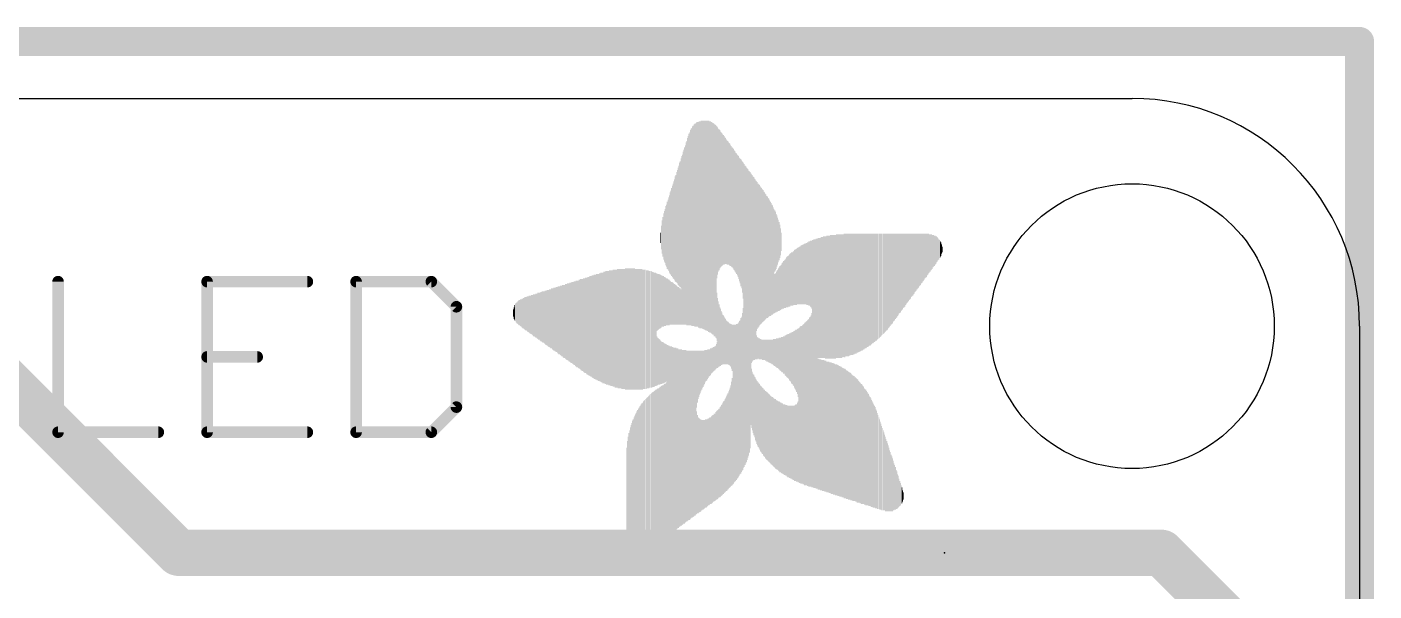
# Model space of a CAD drawing. Extents: x -0.1 to 34.1, y -0.1 to 21.1.
# Drawn here: x 22.29 to 34.13, y 16.17 to 21.13 of the extents above; entities that cross this region are included whole.
import ezdxf

# ---------------------------------------------------------------- set-up
doc = ezdxf.new("R2010")
doc.units = 0
for name, color, linetype in [('1', 12, 'CONTINUOUS'), ('16', 132, 'CONTINUOUS'), ('20', 53, 'CONTINUOUS'), ('21', 40, 'CONTINUOUS'), ('23', 53, 'CONTINUOUS')]:
    doc.layers.add(name, color=color, linetype=linetype)

# ---------------------------------------------------------------- blocks, each defined once
blk = doc.blocks.new('RECT')
blk.add_solid([(-0.5, -0.5), (0.5, -0.5), (-0.5, 0.5), (0.5, 0.5)])

msp = doc.modelspace()

# ---------------------------------------------------------------- linework, layer by layer
at = {"layer": '1', "const_width": 0.254}
for points in [[(0, 21), (34, 21)], [(34, 21), (34, 0)]]:
    msp.add_lwpolyline(points, dxfattribs=at)
at = {"layer": '1', "const_width": 0.127}
for points in [[(34.0635, 21, 1), (33.9365, 21)], [(34, 20.9365, 1), (34, 21.0635)]]:
    msp.add_lwpolyline(points, format="xyb", dxfattribs=at)
at = {"layer": '16', "const_width": 0.4064}
for points in [[(23.622, 16.51), (21.783, 18.349)], [(32.258, 16.51), (23.622, 16.51)], [(33.02, 15.748), (32.258, 16.51)]]:
    msp.add_lwpolyline(points, dxfattribs=at)
at = {"layer": '16', "const_width": 0.2032}
for points in [[(23.622, 16.6116, 1), (23.622, 16.4084)], [(32.3298, 16.5818, 1), (32.1862, 16.4382)], [(32.258, 16.4084, 1), (32.258, 16.6116)], [(23.5502, 16.4382, 1), (23.6938, 16.5818)]]:
    msp.add_lwpolyline(points, format="xyb", dxfattribs=at)
at = {"layer": '20'}
for p, q in [((2, 20.5), (32, 20.5)), ((34, 18.5), (34, 2))]:
    msp.add_line(p, q, dxfattribs=at)
msp.add_circle((32, 18.5), 1.25, dxfattribs=at)
msp.add_arc((32, 18.5), 2, 0, 90, dxfattribs=at)
at = {"layer": '21', "const_width": 0.1016}
for points in [[(22.5619, 18.8907), (22.5619, 17.5688)], [(24.7529, 18.8907), (23.8717, 18.8907)], [(23.8717, 18.8907), (23.8717, 17.5688)], [(25.1814, 18.8907), (25.1814, 17.5688)], [(25.8423, 18.8907), (25.1814, 18.8907)], [(26.0627, 18.6704), (25.8423, 18.8907)], [(26.0627, 17.7891), (26.0627, 18.6704)], [(23.8717, 18.2298), (24.3123, 18.2298)], [(25.8423, 17.5688), (26.0627, 17.7891)], [(22.5619, 17.5688), (23.4432, 17.5688)], [(23.8717, 17.5688), (24.7529, 17.5688)], [(25.1814, 17.5688), (25.8423, 17.5688)]]:
    msp.add_lwpolyline(points, dxfattribs=at)
at = {"layer": '21', "const_width": 0.0508}
for points in [[(22.5873, 18.8907, 1), (22.5365, 18.8907)], [(23.8717, 18.9161, 1), (23.8717, 18.8653)], [(23.8971, 18.8907, 1), (23.8463, 18.8907)], [(24.7529, 18.8653, 1), (24.7529, 18.9161)], [(25.2068, 18.8907, 1), (25.156, 18.8907)], [(25.1814, 18.9161, 1), (25.1814, 18.8653)], [(25.8603, 18.9087, 1), (25.8244, 18.8728)], [(25.8423, 18.8653, 1), (25.8423, 18.9161)], [(26.0881, 18.6704, 1), (26.0373, 18.6704)], [(26.0447, 18.6524, 1), (26.0806, 18.6884)], [(23.8717, 18.2552, 1), (23.8717, 18.2044)], [(24.3123, 18.2044, 1), (24.3123, 18.2552)], [(26.0373, 17.7891, 1), (26.0881, 17.7891)], [(26.0806, 17.7712, 1), (26.0447, 17.8071)], [(22.5619, 17.5942, 1), (22.5619, 17.5434)], [(22.5365, 17.5688, 1), (22.5873, 17.5688)], [(23.4432, 17.5434, 1), (23.4432, 17.5942)], [(23.8717, 17.5942, 1), (23.8717, 17.5434)], [(23.8463, 17.5688, 1), (23.8971, 17.5688)], [(24.7529, 17.5434, 1), (24.7529, 17.5942)], [(25.1814, 17.5942, 1), (25.1814, 17.5434)], [(25.156, 17.5688, 1), (25.2068, 17.5688)], [(25.8244, 17.5868, 1), (25.8603, 17.5508)], [(25.8423, 17.5434, 1), (25.8423, 17.5942)]]:
    msp.add_lwpolyline(points, format="xyb", dxfattribs=at)
at = {"layer": '23'}
msp.add_point((30.353, 16.51), dxfattribs=at)

# ---------------------------------------------------------------- block references
at = {"layer": '21', "rotation": 90}
for p, xscale, yscale in [((28.1369, 19.377), 1.7526, 0.0063), ((28.1432, 19.3802), 1.759, 0.0064), ((28.1496, 19.3865), 1.7717, 0.0063), ((28.1559, 19.3865), 1.7843, 0.0064), ((28.1623, 19.3865), 1.7843, 0.0063), ((28.1686, 19.3897), 1.7907, 0.0064), ((28.175, 19.3929), 1.797, 0.0063), ((28.1813, 19.3929), 1.797, 0.0064), ((28.1877, 19.3897), 1.8034, 0.0063), ((28.194, 19.3929), 1.8098, 0.0064), ((28.2004, 19.3897), 1.8161, 0.0063), ((28.2067, 19.3897), 1.8161, 0.0064), ((28.2131, 19.3929), 1.8224, 0.0063), ((28.2194, 19.3929), 1.8224, 0.0064), ((28.2258, 19.3897), 1.8288, 0.0063), ((28.2321, 19.3897), 1.8288, 0.0064), ((28.2385, 19.3865), 1.8351, 0.0063), ((28.2448, 19.3865), 1.8351, 0.0064), ((28.2512, 19.3834), 1.8415, 0.0063), ((28.2575, 19.3834), 1.8415, 0.0064), ((28.2639, 19.3802), 1.8478, 0.0063), ((28.2702, 19.3802), 1.8478, 0.0064), ((28.2766, 19.377), 1.8542, 0.0063), ((28.2829, 19.377), 1.8542, 0.0064), ((28.2893, 19.3707), 1.8542, 0.0063), ((28.2956, 19.3707), 1.8542, 0.0064), ((28.302, 19.3643), 1.8542, 0.0063), ((28.3083, 19.3612), 1.8605, 0.0064), ((28.3147, 19.3548), 1.8606, 0.0063), ((28.321, 19.3548), 1.8606, 0.0064), ((28.3274, 19.3453), 1.8669, 0.0063), ((28.3337, 19.3421), 1.8606, 0.0064), ((28.3401, 19.3326), 1.8669, 0.0063), ((28.3464, 19.3263), 1.8669, 0.0064), ((28.3528, 19.5866), 1.3335, 0.0063), ((28.3591, 19.5993), 1.2954, 0.0064), ((28.0861, 19.3167), 1.6192, 0.0063), ((28.0924, 19.3294), 1.6446, 0.0064), ((28.0988, 19.339), 1.6637, 0.0063), ((28.1051, 19.3484), 1.6827, 0.0064), ((28.1115, 19.3548), 1.6954, 0.0063), ((28.1178, 19.3644), 1.7145, 0.0064), ((28.1242, 19.3707), 1.7272, 0.0063), ((28.1305, 19.3707), 1.7399, 0.0064), ((28.3655, 19.6057), 1.2573, 0.0063), ((28.3718, 19.6088), 1.2382, 0.0064), ((28.3782, 19.6151), 1.2129, 0.0063), ((28.3845, 19.612), 1.1938, 0.0064), ((28.3909, 19.612), 1.1811, 0.0063), ((28.3972, 19.612), 1.1684, 0.0064), ((28.4036, 19.6088), 1.1494, 0.0063), ((28.4099, 19.6088), 1.1366, 0.0064), ((28.4163, 19.6057), 1.1303, 0.0063), ((28.4226, 19.6025), 1.1113, 0.0064), ((28.429, 19.5993), 1.1049, 0.0063), ((28.4353, 19.5929), 1.0922, 0.0064), ((28.4417, 19.5866), 1.0922, 0.0063), ((28.448, 19.5834), 1.0858, 0.0064), ((28.0543, 19.2722), 1.5177, 0.0064), ((28.0607, 19.2818), 1.5367, 0.0063), ((28.067, 19.2913), 1.5558, 0.0064), ((28.0734, 19.3008), 1.5748, 0.0063), ((28.0797, 19.3135), 1.6002, 0.0064), ((28.4544, 19.577), 1.0731, 0.0063), ((28.4607, 19.5707), 1.0732, 0.0064), ((28.4671, 19.5644), 1.0731, 0.0063), ((28.4734, 19.558), 1.0604, 0.0064), ((28.4798, 19.5517), 1.0605, 0.0063), ((28.4861, 19.5421), 1.0541, 0.0064), ((28.4925, 19.5358), 1.0541, 0.0063), ((28.4988, 19.5263), 1.0605, 0.0064), ((28.5052, 19.5168), 1.0541, 0.0063), ((28.5115, 19.5072), 1.0604, 0.0064), ((28.5179, 19.4977), 1.0541, 0.0063), ((28.5242, 19.4882), 1.0605, 0.0064), ((28.0099, 19.3771), 1.0287, 0.0063), ((28.0162, 19.3834), 1.0541, 0.0064), ((28.0226, 19.3929), 1.0858, 0.0063), ((28.0289, 19.3961), 1.1049, 0.0064), ((28.0353, 19.4024), 1.143, 0.0063), ((28.0416, 19.2532), 1.4796, 0.0064), ((28.048, 19.2596), 1.4923, 0.0063), ((28.5306, 19.4755), 1.0605, 0.0063), ((28.5369, 19.4659), 1.0668, 0.0064), ((28.5433, 19.4533), 1.0795, 0.0063), ((28.5496, 19.4374), 1.0859, 0.0064), ((28.556, 19.4246), 1.0985, 0.0063), ((28.5623, 19.4088), 1.1176, 0.0064), ((28.5687, 19.3929), 1.124, 0.0063), ((28.575, 19.3707), 1.1557, 0.0064), ((28.5814, 19.3421), 1.2002, 0.0063), ((28.5877, 18.5928), 2.6734, 0.0064), ((28.5941, 18.5928), 2.6606, 0.0063), ((28.6004, 18.596), 2.6289, 0.0064), ((28.6068, 18.5992), 2.6099, 0.0063), ((28.6131, 18.5992), 2.5845, 0.0064), ((27.9718, 19.3421), 0.8572, 0.0063), ((27.9781, 19.3484), 0.8827, 0.0064), ((27.9845, 19.3548), 0.9208, 0.0063), ((27.9908, 19.358), 0.9398, 0.0064), ((27.9972, 19.3675), 0.9716, 0.0063), ((28.0035, 19.3739), 0.9969, 0.0064), ((28.6195, 18.6055), 2.559, 0.0063), ((28.6258, 18.6119), 2.5337, 0.0064), ((28.6322, 18.6151), 2.5019, 0.0063), ((28.6385, 18.6245), 2.4701, 0.0064), ((28.6449, 18.6405), 2.4257, 0.0063), ((28.6512, 18.7357), 2.2098, 0.0064), ((28.6576, 19.0055), 1.6573, 0.0063), ((28.6639, 19.0087), 1.6383, 0.0064), ((28.6703, 19.0055), 1.6193, 0.0063), ((28.6766, 19.0055), 1.6065, 0.0064), ((28.683, 18.9992), 1.5938, 0.0063), ((28.6893, 18.9992), 1.5812, 0.0064), ((28.6957, 18.9929), 1.5685, 0.0063), ((28.702, 19.1135), 1.3144, 0.0064), ((27.94, 19.3167), 0.7176, 0.0064), ((27.9464, 19.3199), 0.7366, 0.0063), ((27.9527, 19.3263), 0.7747, 0.0064), ((27.9591, 19.3326), 0.8001, 0.0063), ((27.9654, 19.3358), 0.8319, 0.0064), ((28.7084, 19.1198), 1.2891, 0.0063), ((28.7147, 19.1198), 1.2637, 0.0064), ((28.7211, 19.1198), 1.2509, 0.0063), ((28.7274, 19.123), 1.2319, 0.0064), ((28.7338, 19.1198), 1.2129, 0.0063), ((28.7401, 19.1198), 1.2001, 0.0064), ((28.7465, 19.1198), 1.1875, 0.0063), ((28.7528, 19.1167), 1.1684, 0.0064), ((28.7592, 19.1166), 1.1557, 0.0063), ((28.7655, 19.1135), 1.1366, 0.0064), ((28.7719, 19.1135), 1.124, 0.0063), ((28.7782, 19.1104), 1.1049, 0.0064), ((28.7846, 19.1103), 1.0922, 0.0063), ((27.9019, 19.2945), 0.5207, 0.0064), ((27.9083, 19.2945), 0.5461, 0.0063), ((27.9146, 19.2977), 0.5905, 0.0064), ((27.921, 19.304), 0.616, 0.0063), ((27.9273, 19.3072), 0.6477, 0.0064), ((27.9337, 19.3103), 0.6795, 0.0063), ((28.7909, 19.1072), 1.0731, 0.0064), ((28.7973, 19.104), 1.0668, 0.0063), ((28.8036, 19.1008), 1.0478, 0.0064), ((28.81, 19.1008), 1.035, 0.0063), ((28.8163, 19.0976), 1.016, 0.0064), ((28.8227, 19.0913), 1.0033, 0.0063), ((28.829, 19.0881), 0.9842, 0.0064), ((28.8354, 19.0849), 0.9652, 0.0063), ((28.8417, 19.0817), 0.9589, 0.0064), ((28.8481, 19.0754), 0.9334, 0.0063), ((27.8702, 19.2818), 0.2921, 0.0063), ((27.8765, 19.285), 0.3493, 0.0064), ((27.8829, 19.2881), 0.4064, 0.0063), ((27.8892, 19.2882), 0.4445, 0.0064), ((27.8956, 19.2913), 0.4762, 0.0063), ((28.8544, 19.0691), 0.9207, 0.0064), ((28.8608, 19.2469), 0.5397, 0.0063), ((28.8671, 19.2469), 0.5143, 0.0064), ((28.8735, 19.2437), 0.4826, 0.0063), ((28.8798, 19.2469), 0.4509, 0.0064), ((28.8862, 19.2469), 0.4127, 0.0063), ((28.8925, 19.2469), 0.3747, 0.0064), ((28.8989, 19.2469), 0.3365, 0.0063), ((27.8575, 19.2754), 0.0889, 0.0063), ((27.8638, 19.2786), 0.2096, 0.0064), ((28.9052, 19.2437), 0.2921, 0.0064), ((28.9116, 19.2405), 0.235, 0.0063), ((28.9179, 19.2405), 0.1588, 0.0064), ((29.3497, 18.7579), 1.0858, 0.0064), ((29.356, 18.7579), 1.0858, 0.0063), ((29.3624, 18.7579), 1.0858, 0.0064), ((29.3688, 18.7579), 1.0858, 0.0063), ((29.3751, 18.7579), 1.0858, 0.0064), ((29.3815, 18.7579), 1.0858, 0.0063), ((29.3878, 18.7579), 1.0858, 0.0064), ((29.3941, 18.7579), 1.0858, 0.0063), ((29.4005, 18.7643), 1.0859, 0.0064), ((29.4069, 18.7643), 1.0859, 0.0063), ((29.4132, 18.7643), 1.0859, 0.0064), ((29.4196, 18.7643), 1.0859, 0.0063), ((29.4259, 18.7643), 1.0859, 0.0064), ((29.4322, 18.7643), 1.0859, 0.0063), ((29.4386, 18.7643), 1.0859, 0.0064), ((29.445, 18.7643), 1.0859, 0.0063), ((29.4513, 18.7643), 1.0859, 0.0064), ((29.4577, 18.7675), 1.0795, 0.0063), ((29.464, 18.7675), 1.0795, 0.0064), ((29.4703, 18.7706), 1.0858, 0.0063), ((29.4767, 18.7706), 1.0858, 0.0064), ((29.4831, 18.7737), 1.0795, 0.0063), ((29.4894, 18.7737), 1.0795, 0.0064), ((29.4958, 18.7737), 1.0795, 0.0063), ((29.5021, 18.7737), 1.0795, 0.0064), ((29.5084, 18.7737), 1.0795, 0.0063), ((29.5148, 18.7769), 1.0731, 0.0064), ((29.5212, 18.7769), 1.0731, 0.0063), ((29.5275, 18.7801), 1.0668, 0.0064), ((29.5339, 18.7801), 1.0668, 0.0063), ((29.5402, 18.7801), 1.0668, 0.0064), ((29.5465, 18.7801), 1.0668, 0.0063), ((29.5529, 18.7833), 1.0604, 0.0064), ((29.5593, 18.7833), 1.0604, 0.0063), ((29.5656, 18.7865), 1.0541, 0.0064), ((29.572, 18.7865), 1.0541, 0.0063), ((29.5783, 18.7865), 1.0541, 0.0064), ((29.5846, 18.7897), 1.0477, 0.0063), ((29.591, 18.7897), 1.0477, 0.0064), ((29.5974, 18.7928), 1.0414, 0.0063), ((29.6037, 18.7928), 1.0414, 0.0064), ((29.6101, 18.796), 1.035, 0.0063), ((29.6164, 18.796), 1.035, 0.0064), ((29.6227, 18.7992), 1.0287, 0.0063), ((29.6291, 18.7992), 1.0287, 0.0064), ((29.6355, 18.8024), 1.0223, 0.0063), ((29.6418, 18.8055), 1.016, 0.0064), ((29.6482, 18.8055), 1.016, 0.0063), ((29.6545, 18.8087), 1.0096, 0.0064), ((29.6608, 18.8087), 1.0096, 0.0063), ((29.6672, 18.8118), 1.0033, 0.0064), ((29.6736, 18.815), 0.9969, 0.0063), ((29.6799, 18.815), 0.9969, 0.0064), ((29.6863, 18.8182), 0.9906, 0.0063), ((29.6926, 18.8214), 0.9842, 0.0064), ((29.6989, 18.8214), 0.9842, 0.0063), ((29.7053, 18.8246), 0.9779, 0.0064), ((29.7117, 18.8278), 0.9715, 0.0063), ((29.718, 18.8309), 0.9652, 0.0064), ((29.7244, 18.8309), 0.9652, 0.0063), ((29.7307, 18.8341), 0.9588, 0.0064), ((29.737, 18.8373), 0.9525, 0.0063), ((29.7434, 18.8405), 0.9461, 0.0064), ((29.7498, 18.8436), 0.9398, 0.0063), ((29.7561, 18.8436), 0.9398, 0.0064), ((29.7625, 18.8468), 0.9334, 0.0063), ((29.7688, 18.8499), 0.9271, 0.0064), ((29.7752, 18.8531), 0.9207, 0.0063), ((29.7815, 18.8563), 0.9144, 0.0064), ((29.7879, 18.8595), 0.908, 0.0063), ((29.7942, 18.8627), 0.9017, 0.0064), ((29.8006, 18.8659), 0.8953, 0.0063), ((29.8069, 18.869), 0.889, 0.0064), ((29.8133, 18.8722), 0.8826, 0.0063), ((29.8196, 18.8754), 0.8763, 0.0064), ((29.826, 18.8786), 0.8699, 0.0063), ((29.8323, 18.8817), 0.8636, 0.0064), ((29.8387, 18.8849), 0.8572, 0.0063), ((29.845, 18.888), 0.8509, 0.0064), ((29.8514, 18.8912), 0.8445, 0.0063), ((29.8577, 18.8976), 0.8318, 0.0064), ((29.8641, 18.9008), 0.8255, 0.0063), ((29.8704, 18.904), 0.8191, 0.0064), ((29.8768, 18.9071), 0.8128, 0.0063), ((29.8831, 18.9135), 0.8001, 0.0064), ((29.8895, 18.9167), 0.7937, 0.0063), ((29.8958, 18.9198), 0.7874, 0.0064), ((29.9022, 18.9261), 0.7747, 0.0063), ((29.9085, 18.9293), 0.7683, 0.0064), ((29.9149, 18.9325), 0.762, 0.0063), ((29.9212, 18.9389), 0.7493, 0.0064), ((29.9276, 18.9421), 0.7429, 0.0063), ((29.9339, 18.9452), 0.7366, 0.0064), ((29.9403, 18.9516), 0.7239, 0.0063), ((29.9466, 18.9548), 0.7175, 0.0064), ((29.953, 18.9611), 0.7048, 0.0063), ((29.9593, 18.9642), 0.6985, 0.0064), ((29.9657, 18.9674), 0.6921, 0.0063), ((29.972, 18.9738), 0.6794, 0.0064), ((29.9784, 18.977), 0.6731, 0.0063), ((29.9847, 18.9802), 0.6667, 0.0064), ((29.9911, 18.9865), 0.654, 0.0063), ((29.9974, 18.9897), 0.6477, 0.0064), ((30.0038, 18.9929), 0.6413, 0.0063), ((30.0101, 18.9992), 0.6286, 0.0064), ((30.0165, 19.0023), 0.6223, 0.0063), ((30.0228, 19.0087), 0.6096, 0.0064), ((30.0292, 19.0119), 0.6032, 0.0063), ((30.0355, 19.0151), 0.5969, 0.0064), ((30.0419, 19.0214), 0.5842, 0.0063), ((30.0482, 19.0246), 0.5778, 0.0064), ((30.0546, 19.0278), 0.5715, 0.0063), ((30.0609, 19.0341), 0.5588, 0.0064), ((30.0673, 19.0373), 0.5524, 0.0063), ((30.0736, 19.0404), 0.5461, 0.0064), ((30.08, 19.0468), 0.5334, 0.0063), ((30.0863, 19.05), 0.527, 0.0064), ((30.0927, 19.0564), 0.5143, 0.0063), ((30.099, 19.0595), 0.508, 0.0064), ((30.1054, 19.0627), 0.5016, 0.0063), ((30.1117, 19.0691), 0.4889, 0.0064), ((30.1181, 19.0722), 0.4826, 0.0063), ((30.1244, 19.0754), 0.4762, 0.0064), ((30.1308, 19.0817), 0.4635, 0.0063), ((30.1371, 19.0849), 0.4572, 0.0064), ((30.1435, 19.0881), 0.4508, 0.0063), ((30.1498, 19.0945), 0.4381, 0.0064), ((30.1562, 19.0976), 0.4318, 0.0063), ((30.1625, 19.104), 0.4191, 0.0064), ((30.1689, 19.1072), 0.4127, 0.0063), ((30.1752, 19.1103), 0.4064, 0.0064), ((30.1816, 19.1166), 0.3937, 0.0063), ((30.1879, 19.1198), 0.3873, 0.0064), ((30.1943, 19.123), 0.381, 0.0063), ((30.2006, 19.1294), 0.3683, 0.0064), ((30.207, 19.1326), 0.3619, 0.0063), ((30.2133, 19.1389), 0.3492, 0.0064), ((30.2197, 19.1389), 0.3366, 0.0063), ((30.226, 19.1421), 0.3302, 0.0064), ((30.2324, 19.1485), 0.3175, 0.0063), ((30.2387, 19.1516), 0.3112, 0.0064), ((30.2451, 19.1516), 0.2984, 0.0063), ((30.2514, 19.1579), 0.2857, 0.0064), ((30.2578, 19.1611), 0.2794, 0.0063), ((29.0513, 18.9326), 0.4953, 0.0063), ((29.0576, 18.9389), 0.4953, 0.0064), ((29.064, 18.9421), 0.5017, 0.0063), ((29.0703, 18.9421), 0.5017, 0.0064), ((29.0767, 18.9452), 0.508, 0.0063), ((29.083, 18.9452), 0.508, 0.0064), ((29.0894, 18.9484), 0.5144, 0.0063), ((29.0957, 18.9516), 0.5207, 0.0064), ((29.1021, 18.9516), 0.5207, 0.0063), ((29.1084, 18.9548), 0.5271, 0.0064), ((29.1148, 18.9548), 0.5271, 0.0063), ((29.1211, 18.9579), 0.5334, 0.0064), ((29.1275, 18.9579), 0.5334, 0.0063), ((29.1338, 18.9611), 0.5398, 0.0064), ((29.1402, 18.958), 0.5461, 0.0063), ((29.1465, 18.9611), 0.5524, 0.0064), ((29.1529, 18.9611), 0.5524, 0.0063), ((29.1592, 18.9611), 0.5652, 0.0064), ((29.1655, 18.9611), 0.5652, 0.0063), ((29.1719, 18.9611), 0.5778, 0.0064), ((29.1783, 18.9579), 0.5842, 0.0063), ((29.1846, 18.9516), 0.5969, 0.0064), ((29.191, 18.1706), 2.1717, 0.0063), ((29.1973, 18.1706), 2.1717, 0.0064), ((29.2036, 18.1705), 2.1844, 0.0063), ((29.21, 18.1705), 2.1844, 0.0064), ((29.2164, 18.1705), 2.1844, 0.0063), ((29.2227, 18.1706), 2.1971, 0.0064), ((29.2291, 18.1706), 2.1971, 0.0063), ((29.2354, 18.1706), 2.1971, 0.0064), ((29.2417, 18.7484), 1.0541, 0.0063), ((29.2481, 18.7484), 1.0541, 0.0064), ((29.2545, 18.7484), 1.0541, 0.0063), ((29.2608, 18.7484), 1.0541, 0.0064), ((29.2672, 18.7516), 1.0605, 0.0063), ((29.2735, 18.7516), 1.0605, 0.0064), ((29.2798, 18.7516), 1.0605, 0.0063), ((29.2862, 18.7547), 1.0668, 0.0064), ((29.2926, 18.7547), 1.0668, 0.0063), ((29.2989, 18.7547), 1.0668, 0.0064), ((29.3053, 18.7516), 1.0731, 0.0063), ((29.3116, 18.7516), 1.0731, 0.0064), ((29.3179, 18.7548), 1.0795, 0.0063), ((29.3243, 18.7548), 1.0795, 0.0064), ((29.3307, 18.7548), 1.0795, 0.0063), ((29.337, 18.7548), 1.0795, 0.0064), ((29.3434, 18.7548), 1.0795, 0.0063), ((30.2641, 19.1611), 0.2667, 0.0064), ((30.2705, 19.1675), 0.254, 0.0063), ((30.2768, 19.1675), 0.2413, 0.0064), ((30.2832, 19.1738), 0.2286, 0.0063), ((30.2895, 19.1739), 0.2159, 0.0064), ((30.2959, 19.177), 0.1968, 0.0063), ((30.3022, 19.1738), 0.1778, 0.0064), ((30.3086, 19.177), 0.1588, 0.0063), ((30.3149, 19.1739), 0.1397, 0.0064), ((30.3213, 19.177), 0.1206, 0.0063), ((30.3276, 19.177), 0.0826, 0.0064), ((30.334, 19.1738), 0.0508, 0.0063), ((28.937, 18.8627), 0.4191, 0.0063), ((28.9433, 18.8691), 0.4191, 0.0064), ((28.9497, 18.8722), 0.4254, 0.0063), ((28.956, 18.8754), 0.4318, 0.0064), ((28.9624, 18.8849), 0.4382, 0.0063), ((28.9687, 18.888), 0.4445, 0.0064), ((28.9751, 18.8912), 0.4509, 0.0063), ((28.9814, 18.8976), 0.4508, 0.0064), ((28.9878, 18.9008), 0.4572, 0.0063), ((28.9941, 18.904), 0.4635, 0.0064), ((29.0005, 18.9103), 0.4636, 0.0063), ((29.0068, 18.9135), 0.4699, 0.0064), ((29.0132, 18.9135), 0.4699, 0.0063), ((29.0195, 18.9167), 0.4763, 0.0064), ((29.0259, 18.923), 0.4762, 0.0063), ((29.0322, 18.9262), 0.4826, 0.0064), ((29.0386, 18.9293), 0.4889, 0.0063), ((29.0449, 18.9293), 0.4889, 0.0064), ((27.2542, 18.4976), 0.8953, 0.0064), ((27.2606, 18.4944), 0.9017, 0.0063), ((27.2669, 18.4944), 0.9017, 0.0064), ((27.2733, 18.4944), 0.9144, 0.0063), ((27.2796, 18.4944), 0.9144, 0.0064), ((27.2859, 18.4912), 0.9208, 0.0063), ((27.2923, 18.4944), 0.9271, 0.0064), ((27.2987, 18.4912), 0.9334, 0.0063), ((27.305, 18.4912), 0.9334, 0.0064), ((27.3114, 18.488), 0.9398, 0.0063), ((27.3177, 18.4912), 0.9462, 0.0064), ((27.324, 18.4881), 0.9525, 0.0063), ((27.3304, 18.4912), 0.9588, 0.0064), ((27.3368, 18.488), 0.9652, 0.0063), ((27.3431, 18.488), 0.9652, 0.0064), ((27.3495, 18.4849), 0.9715, 0.0063), ((27.3558, 18.4881), 0.9779, 0.0064), ((27.3621, 18.4881), 0.9779, 0.0063), ((27.3685, 18.4849), 0.9843, 0.0064), ((27.3749, 18.488), 0.9906, 0.0063), ((27.3812, 18.4849), 0.9969, 0.0064), ((27.3876, 18.4849), 0.9969, 0.0063), ((27.3939, 18.4849), 0.9969, 0.0064), ((27.4002, 18.4817), 1.0033, 0.0063), ((27.4066, 18.4849), 1.0097, 0.0064), ((27.413, 18.4849), 1.0097, 0.0063), ((27.4193, 18.4817), 1.016, 0.0064), ((27.4257, 18.4817), 1.016, 0.0063), ((27.432, 18.4817), 1.016, 0.0064), ((27.4383, 18.4817), 1.0287, 0.0063), ((27.4447, 18.4817), 1.0287, 0.0064), ((27.4511, 18.4817), 1.0287, 0.0063), ((27.4574, 18.4785), 1.035, 0.0064), ((27.4638, 18.4785), 1.035, 0.0063), ((27.4701, 18.4785), 1.035, 0.0064), ((27.4764, 18.4817), 1.0414, 0.0063), ((27.4828, 18.4785), 1.0478, 0.0064), ((27.4892, 18.4785), 1.0478, 0.0063), ((27.4955, 18.4785), 1.0478, 0.0064), ((27.5019, 18.4785), 1.0478, 0.0063), ((27.5082, 18.4785), 1.0478, 0.0064), ((27.5145, 18.4754), 1.0541, 0.0063), ((27.5209, 18.4754), 1.0541, 0.0064), ((27.5273, 18.4754), 1.0541, 0.0063), ((27.5336, 18.4754), 1.0541, 0.0064), ((27.54, 18.4754), 1.0541, 0.0063), ((27.5463, 18.4753), 1.0668, 0.0064), ((27.5526, 18.4753), 1.0668, 0.0063), ((27.559, 18.4753), 1.0668, 0.0064), ((27.5654, 18.4753), 1.0668, 0.0063), ((27.5717, 18.4753), 1.0668, 0.0064), ((27.5781, 18.4753), 1.0668, 0.0063), ((27.5844, 18.4753), 1.0668, 0.0064), ((27.5907, 18.4753), 1.0668, 0.0063), ((27.5971, 18.4753), 1.0668, 0.0064), ((27.6035, 18.4753), 1.0668, 0.0063), ((27.6098, 18.4753), 1.0668, 0.0064), ((27.6162, 18.4753), 1.0668, 0.0063), ((27.6225, 18.4753), 1.0668, 0.0064), ((27.6288, 18.4753), 1.0668, 0.0063), ((27.6352, 18.4721), 1.0605, 0.0064), ((27.6416, 18.4721), 1.0605, 0.0063), ((27.6479, 18.4721), 1.0605, 0.0064), ((27.6543, 18.4721), 1.0605, 0.0063), ((27.6606, 18.4721), 1.0605, 0.0064), ((27.6669, 18.4721), 1.0605, 0.0063), ((27.6733, 18.4721), 1.0605, 0.0064), ((27.6797, 18.4721), 1.0605, 0.0063), ((27.686, 18.4721), 1.0605, 0.0064), ((27.6924, 18.4721), 1.0605, 0.0063), ((27.6987, 18.4689), 1.0541, 0.0064), ((27.705, 18.4721), 1.0477, 0.0063), ((27.7114, 18.4721), 1.0477, 0.0064), ((27.7178, 18.4721), 1.0477, 0.0063), ((27.7241, 18.4721), 1.0477, 0.0064), ((27.7305, 18.469), 1.0414, 0.0063), ((27.7368, 18.4721), 1.0351, 0.0064), ((27.7431, 18.4721), 1.0351, 0.0063), ((27.7495, 18.4721), 1.0351, 0.0064), ((27.7559, 18.4689), 1.0287, 0.0063), ((27.7622, 18.4721), 1.0223, 0.0064), ((27.7686, 18.4721), 1.0223, 0.0063), ((27.7749, 18.4721), 1.0223, 0.0064), ((27.7813, 18.469), 1.016, 0.0063), ((27.7876, 18.4721), 1.0097, 0.0064), ((27.794, 18.4721), 1.0097, 0.0063), ((27.8003, 18.4689), 1.0033, 0.0064), ((27.8067, 18.4721), 0.9969, 0.0063), ((27.813, 18.4721), 0.9969, 0.0064), ((27.8194, 18.469), 0.9906, 0.0063), ((27.8257, 18.7103), 0.508, 0.0064), ((27.8321, 18.7103), 0.4953, 0.0063), ((27.8384, 18.7135), 0.4889, 0.0064), ((27.8448, 18.7166), 0.4826, 0.0063), ((27.8511, 18.7167), 0.4699, 0.0064), ((27.8575, 18.7167), 0.4699, 0.0063), ((27.8638, 18.7166), 0.4572, 0.0064), ((27.8702, 18.7198), 0.4508, 0.0063), ((28.8608, 18.7865), 0.3429, 0.0063), ((28.8671, 18.7929), 0.3429, 0.0064), ((28.8735, 18.7992), 0.3556, 0.0063), ((28.8798, 18.8087), 0.362, 0.0064), ((28.8862, 18.8118), 0.3683, 0.0063), ((28.8925, 18.8214), 0.3746, 0.0064), ((28.8989, 18.8246), 0.381, 0.0063), ((28.9052, 18.8341), 0.3874, 0.0064), ((28.9116, 18.8373), 0.3937, 0.0063), ((28.9179, 18.8437), 0.3937, 0.0064), ((28.9243, 18.85), 0.4064, 0.0063), ((28.9306, 18.8563), 0.4064, 0.0064), ((26.8796, 18.5706), 0.508, 0.0063), ((26.8859, 18.5674), 0.5144, 0.0064), ((26.8923, 18.5643), 0.5207, 0.0063), ((26.8986, 18.5674), 0.527, 0.0064), ((26.905, 18.5642), 0.5334, 0.0063), ((26.9113, 18.5611), 0.5397, 0.0064), ((26.9177, 18.5611), 0.5525, 0.0063), ((26.924, 18.5611), 0.5525, 0.0064), ((26.9304, 18.5579), 0.5588, 0.0063), ((26.9367, 18.5579), 0.5715, 0.0064), ((26.9431, 18.5579), 0.5715, 0.0063), ((26.9494, 18.5547), 0.5778, 0.0064), ((26.9558, 18.5547), 0.5906, 0.0063), ((26.9621, 18.5516), 0.5969, 0.0064), ((26.9685, 18.5516), 0.5969, 0.0063), ((26.9748, 18.5515), 0.6096, 0.0064), ((26.9811, 18.5483), 0.6159, 0.0063), ((26.9875, 18.5451), 0.6223, 0.0064), ((26.9939, 18.5483), 0.6287, 0.0063), ((27.0002, 18.5452), 0.635, 0.0064), ((27.0066, 18.542), 0.6414, 0.0063), ((27.0129, 18.542), 0.6414, 0.0064), ((27.0192, 18.542), 0.654, 0.0063), ((27.0256, 18.5388), 0.6604, 0.0064), ((27.032, 18.5357), 0.6667, 0.0063), ((27.0383, 18.5389), 0.6731, 0.0064), ((27.0447, 18.5357), 0.6795, 0.0063), ((27.051, 18.5325), 0.6858, 0.0064), ((27.0573, 18.5357), 0.6921, 0.0063), ((27.0637, 18.5325), 0.6985, 0.0064), ((27.0701, 18.5293), 0.7048, 0.0063), ((27.0764, 18.5325), 0.7112, 0.0064), ((27.0828, 18.5293), 0.7176, 0.0063), ((27.0891, 18.5262), 0.7239, 0.0064), ((27.0954, 18.5261), 0.7366, 0.0063), ((27.1018, 18.5261), 0.7366, 0.0064), ((27.1082, 18.523), 0.7429, 0.0063), ((27.1145, 18.523), 0.7557, 0.0064), ((27.1209, 18.5198), 0.762, 0.0063), ((27.1272, 18.5198), 0.762, 0.0064), ((27.1335, 18.5166), 0.7684, 0.0063), ((27.1399, 18.5166), 0.781, 0.0064), ((27.1463, 18.5166), 0.781, 0.0063), ((27.1526, 18.5166), 0.7938, 0.0064), ((27.159, 18.5135), 0.8001, 0.0063), ((27.1653, 18.5102), 0.8065, 0.0064), ((27.1716, 18.5102), 0.8065, 0.0063), ((27.178, 18.5102), 0.8191, 0.0064), ((27.1844, 18.507), 0.8255, 0.0063), ((27.1907, 18.5039), 0.8318, 0.0064), ((27.1971, 18.5071), 0.8382, 0.0063), ((27.2034, 18.5039), 0.8446, 0.0064), ((27.2097, 18.5008), 0.8509, 0.0063), ((27.2161, 18.5039), 0.8572, 0.0064), ((27.2225, 18.5007), 0.8636, 0.0063), ((27.2288, 18.5007), 0.8636, 0.0064), ((27.2352, 18.5008), 0.8763, 0.0063), ((27.2415, 18.4976), 0.8827, 0.0064), ((27.2478, 18.4976), 0.8827, 0.0063), ((27.8765, 18.7167), 0.4445, 0.0064), ((27.8829, 18.7167), 0.4445, 0.0063), ((27.8892, 18.7166), 0.4318, 0.0064), ((27.8956, 18.7166), 0.4318, 0.0063), ((27.9019, 18.7135), 0.4255, 0.0064), ((27.9083, 18.7135), 0.4127, 0.0063), ((27.9146, 18.7135), 0.4127, 0.0064), ((27.921, 18.7103), 0.4064, 0.0063), ((27.9273, 18.7071), 0.4, 0.0064), ((27.9337, 18.7071), 0.4, 0.0063), ((27.94, 18.7071), 0.3874, 0.0064), ((27.9464, 18.7039), 0.381, 0.0063), ((27.9527, 18.7007), 0.3747, 0.0064), ((27.9591, 18.7007), 0.3747, 0.0063), ((27.9654, 18.6975), 0.3683, 0.0064), ((27.9718, 18.6944), 0.362, 0.0063), ((27.9781, 18.6912), 0.3556, 0.0064), ((27.9845, 18.6912), 0.3556, 0.0063), ((27.9908, 18.6881), 0.3493, 0.0064), ((27.9972, 18.6849), 0.3429, 0.0063), ((28.0035, 18.6817), 0.3366, 0.0064), ((28.0099, 18.6785), 0.3302, 0.0063), ((28.0162, 18.6785), 0.3302, 0.0064), ((28.0226, 18.6754), 0.3239, 0.0063), ((28.0289, 18.6722), 0.3175, 0.0064), ((28.0353, 18.669), 0.3112, 0.0063), ((26.5938, 18.6182), 0.1842, 0.0064), ((26.6002, 18.6182), 0.1968, 0.0063), ((26.6065, 18.6182), 0.2096, 0.0064), ((26.6129, 18.6182), 0.2222, 0.0063), ((26.6192, 18.6182), 0.2222, 0.0064), ((26.6256, 18.6182), 0.235, 0.0063), ((26.6319, 18.6151), 0.2413, 0.0064), ((26.6383, 18.615), 0.254, 0.0063), ((26.6446, 18.6119), 0.2603, 0.0064), ((26.651, 18.6151), 0.2667, 0.0063), ((26.6573, 18.6119), 0.2731, 0.0064), ((26.6637, 18.6119), 0.2857, 0.0063), ((26.67, 18.6087), 0.2921, 0.0064), ((26.6764, 18.6087), 0.2921, 0.0063), ((26.6827, 18.6087), 0.3048, 0.0064), ((26.6891, 18.6055), 0.3112, 0.0063), ((26.6954, 18.6055), 0.3112, 0.0064), ((26.7018, 18.6055), 0.3238, 0.0063), ((26.7081, 18.6023), 0.3302, 0.0064), ((26.7145, 18.5992), 0.3365, 0.0063), ((26.7208, 18.6024), 0.3429, 0.0064), ((26.7272, 18.5992), 0.3493, 0.0063), ((26.7335, 18.596), 0.3556, 0.0064), ((26.7399, 18.596), 0.3683, 0.0063), ((26.7462, 18.596), 0.3683, 0.0064), ((26.7526, 18.5928), 0.3746, 0.0063), ((26.7589, 18.5928), 0.3874, 0.0064), ((26.7653, 18.5928), 0.3874, 0.0063), ((26.7716, 18.5897), 0.3937, 0.0064), ((26.778, 18.5896), 0.4064, 0.0063), ((26.7843, 18.5864), 0.4127, 0.0064), ((26.7907, 18.5864), 0.4127, 0.0063), ((26.797, 18.5832), 0.4191, 0.0064), ((26.8034, 18.5833), 0.4318, 0.0063), ((26.8097, 18.5833), 0.4318, 0.0064), ((26.8161, 18.5832), 0.4445, 0.0063), ((26.8224, 18.5801), 0.4508, 0.0064), ((26.8288, 18.5801), 0.4508, 0.0063), ((26.8351, 18.5769), 0.4572, 0.0064), ((26.8415, 18.577), 0.4699, 0.0063), ((26.8478, 18.5738), 0.4763, 0.0064), ((26.8542, 18.5738), 0.4763, 0.0063), ((26.8605, 18.5738), 0.4889, 0.0064), ((26.8669, 18.5706), 0.4953, 0.0063), ((26.8732, 18.5674), 0.5016, 0.0064), ((28.3528, 18.5801), 0.4254, 0.0063), ((28.3591, 18.4404), 0.616, 0.0064), ((28.3655, 18.4277), 0.5778, 0.0063), ((26.5621, 18.6151), 0.0635, 0.0063), ((26.5684, 18.615), 0.1016, 0.0064), ((26.5748, 18.6182), 0.1334, 0.0063), ((26.5811, 18.6214), 0.1524, 0.0064), ((26.5875, 18.6182), 0.1714, 0.0063), ((28.3718, 18.4182), 0.5461, 0.0064), ((28.3782, 18.4087), 0.5143, 0.0063), ((28.3845, 18.4023), 0.5016, 0.0064), ((28.3909, 18.3959), 0.4763, 0.0063), ((28.3972, 18.3896), 0.4636, 0.0064), ((28.4036, 18.3833), 0.4381, 0.0063), ((28.4099, 18.3801), 0.4318, 0.0064), ((28.575, 17.9229), 1.3843, 0.0064), ((28.5814, 17.9483), 1.4224, 0.0063), ((29.1783, 17.8435), 1.505, 0.0063), ((29.1846, 17.8498), 1.5303, 0.0064), ((28.4163, 18.3738), 0.4191, 0.0063), ((28.4226, 18.3674), 0.4064, 0.0064), ((28.429, 18.3642), 0.4, 0.0063), ((28.4353, 18.3578), 0.3873, 0.0064), ((28.4417, 18.3547), 0.381, 0.0063), ((28.448, 18.3515), 0.3746, 0.0064), ((28.4544, 18.3452), 0.3747, 0.0063), ((28.4607, 18.342), 0.3683, 0.0064), ((28.4671, 18.3388), 0.3746, 0.0063), ((28.4734, 18.3325), 0.3747, 0.0064), ((28.4798, 18.323), 0.3937, 0.0063), ((28.4861, 18.3102), 0.4064, 0.0064), ((28.4925, 17.8117), 1.4033, 0.0063), ((28.4988, 17.8149), 1.397, 0.0064), ((28.5052, 17.8212), 1.3843, 0.0063), ((28.5115, 17.8245), 1.3779, 0.0064), ((28.5179, 17.8276), 1.3716, 0.0063), ((28.5242, 17.834), 1.3716, 0.0064), ((28.5306, 17.8404), 1.3589, 0.0063), ((28.5369, 17.8467), 1.3589, 0.0064), ((28.5433, 17.8562), 1.3526, 0.0063), ((28.5496, 17.8658), 1.3589, 0.0064), ((28.556, 17.8753), 1.3525, 0.0063), ((28.5623, 17.888), 1.3653, 0.0064), ((28.5687, 17.9007), 1.3653, 0.0063), ((29.0449, 18.2023), 0.5334, 0.0064), ((29.0513, 18.1959), 0.5461, 0.0063), ((29.0576, 18.1896), 0.5715, 0.0064), ((29.064, 18.1801), 0.6033, 0.0063), ((29.0703, 17.8054), 1.3526, 0.0064), ((29.0767, 17.8054), 1.3652, 0.0063), ((29.083, 17.8086), 1.3716, 0.0064), ((29.0894, 17.8086), 1.3843, 0.0063), ((29.0957, 17.8086), 1.3843, 0.0064), ((29.1021, 17.8117), 1.3907, 0.0063), ((29.1084, 17.8117), 1.4033, 0.0064), ((29.1148, 17.8149), 1.4097, 0.0063), ((29.1211, 17.8149), 1.4224, 0.0064), ((29.1275, 17.8181), 1.4288, 0.0063), ((29.1338, 17.8212), 1.4351, 0.0064), ((29.1402, 17.8245), 1.4415, 0.0063), ((29.1465, 17.8245), 1.4541, 0.0064), ((29.1529, 17.8277), 1.4605, 0.0063), ((29.1592, 17.8276), 1.4732, 0.0064), ((29.1655, 17.834), 1.4859, 0.0063), ((29.1719, 17.8372), 1.4923, 0.0064), ((27.8257, 18.1959), 0.4318, 0.0064), ((27.8321, 18.1896), 0.4191, 0.0063), ((27.8384, 18.1896), 0.4064, 0.0064), ((27.8448, 18.1864), 0.4, 0.0063), ((27.8511, 18.1833), 0.3937, 0.0064), ((27.8575, 18.1832), 0.381, 0.0063), ((27.8638, 18.1801), 0.3747, 0.0064), ((27.8702, 18.1769), 0.3683, 0.0063), ((27.8765, 18.1801), 0.3619, 0.0064), ((27.8829, 18.1769), 0.3556, 0.0063), ((28.3528, 18.2467), 0.2286, 0.0063), ((28.702, 18.3134), 0.2096, 0.0064), ((28.7084, 18.3071), 0.1969, 0.0063), ((28.7147, 18.3071), 0.1841, 0.0064), ((28.7211, 18.3007), 0.1842, 0.0063), ((28.7274, 18.3007), 0.1842, 0.0064), ((28.7338, 18.2975), 0.1778, 0.0063), ((28.7401, 18.2975), 0.1778, 0.0064), ((28.7465, 18.2944), 0.1715, 0.0063), ((28.7528, 18.2912), 0.1778, 0.0064), ((28.7592, 18.2912), 0.1778, 0.0063), ((28.7655, 18.2912), 0.1778, 0.0064), ((28.7719, 18.2912), 0.1778, 0.0063), ((28.7782, 18.288), 0.1842, 0.0064), ((28.7846, 18.288), 0.1842, 0.0063), ((28.7909, 18.2849), 0.1905, 0.0064), ((28.7973, 18.2849), 0.1905, 0.0063), ((28.8036, 18.2817), 0.1969, 0.0064), ((28.81, 18.2817), 0.1969, 0.0063), ((28.8163, 18.2785), 0.2032, 0.0064), ((28.8227, 18.2785), 0.2032, 0.0063), ((28.829, 18.2753), 0.2096, 0.0064), ((28.8354, 18.2721), 0.2159, 0.0063), ((28.8417, 18.2721), 0.2159, 0.0064), ((28.8481, 18.2721), 0.2286, 0.0063), ((28.8544, 18.269), 0.2349, 0.0064), ((28.8608, 18.269), 0.2349, 0.0063), ((28.8671, 18.2658), 0.2413, 0.0064), ((28.8735, 18.2658), 0.254, 0.0063), ((28.8798, 18.2626), 0.2604, 0.0064), ((28.8862, 18.2626), 0.2604, 0.0063), ((28.8925, 18.2595), 0.2667, 0.0064), ((28.8989, 18.2594), 0.2794, 0.0063), ((28.9052, 18.2563), 0.2857, 0.0064), ((28.9116, 18.2531), 0.2921, 0.0063), ((28.9179, 18.2531), 0.3048, 0.0064), ((28.9243, 18.2499), 0.3112, 0.0063), ((28.9306, 18.2499), 0.3112, 0.0064), ((28.937, 18.2467), 0.3302, 0.0063), ((28.9433, 18.2467), 0.3302, 0.0064), ((28.9497, 18.2436), 0.3493, 0.0063), ((28.956, 18.2404), 0.3556, 0.0064), ((28.9624, 18.2403), 0.3683, 0.0063), ((28.9687, 18.2372), 0.3746, 0.0064), ((28.9751, 18.2372), 0.3874, 0.0063), ((28.9814, 18.234), 0.3937, 0.0064), ((28.9878, 18.2309), 0.4127, 0.0063), ((28.9941, 18.2277), 0.4191, 0.0064), ((29.0005, 18.2277), 0.4318, 0.0063), ((29.0068, 18.2214), 0.4445, 0.0064), ((29.0132, 18.2213), 0.4572, 0.0063), ((29.0195, 18.215), 0.4699, 0.0064), ((29.0259, 18.215), 0.4826, 0.0063), ((29.0322, 18.2087), 0.4953, 0.0064), ((29.0386, 18.2055), 0.5143, 0.0063), ((27.8892, 18.1737), 0.3492, 0.0064), ((27.8956, 18.1769), 0.3429, 0.0063), ((27.9019, 18.1737), 0.3366, 0.0064), ((27.9083, 18.1769), 0.3302, 0.0063), ((27.9146, 17.4974), 1.6764, 0.0064), ((27.921, 17.4974), 1.6764, 0.0063), ((27.9273, 17.4975), 1.6637, 0.0064), ((27.9337, 17.5006), 1.6574, 0.0063), ((27.94, 17.5006), 1.6446, 0.0064), ((27.9464, 17.5006), 1.6446, 0.0063), ((27.9527, 17.5038), 1.6383, 0.0064), ((27.9591, 17.5038), 1.6256, 0.0063), ((27.9654, 17.5038), 1.6256, 0.0064), ((27.9718, 17.5038), 1.6129, 0.0063), ((27.9781, 17.5069), 1.6065, 0.0064), ((27.9845, 17.5101), 1.6002, 0.0063), ((27.9908, 17.5101), 1.6002, 0.0064), ((27.9972, 17.5101), 1.5875, 0.0063), ((28.0035, 17.5133), 1.5812, 0.0064), ((28.0099, 17.5165), 1.5748, 0.0063), ((28.0162, 17.5133), 1.5684, 0.0064), ((28.0226, 17.5165), 1.5621, 0.0063), ((28.0289, 17.5197), 1.5557, 0.0064), ((28.0353, 17.5228), 1.5494, 0.0063), ((28.0416, 17.5228), 1.5494, 0.0064), ((28.048, 17.5229), 1.5367, 0.0063), ((28.0543, 17.526), 1.5304, 0.0064), ((28.0607, 17.5292), 1.524, 0.0063), ((28.067, 17.5292), 1.524, 0.0064), ((28.0734, 17.5324), 1.5177, 0.0063), ((28.0797, 17.5356), 1.5113, 0.0064), ((28.0861, 17.5355), 1.4986, 0.0063), ((28.0924, 17.5355), 1.4986, 0.0064), ((28.0988, 17.5387), 1.4922, 0.0063), ((28.1051, 17.5419), 1.4859, 0.0064), ((28.1115, 17.5419), 1.4859, 0.0063), ((28.1178, 17.545), 1.4795, 0.0064), ((28.1242, 17.5482), 1.4732, 0.0063), ((28.1305, 17.5514), 1.4668, 0.0064), ((28.1369, 17.5514), 1.4668, 0.0063), ((28.1432, 17.5546), 1.4605, 0.0064), ((28.1496, 17.5578), 1.4541, 0.0063), ((28.1559, 17.5609), 1.4478, 0.0064), ((28.1623, 17.5609), 1.4478, 0.0063), ((28.1686, 17.5641), 1.4414, 0.0064), ((28.175, 18.034), 0.5016, 0.0063), ((28.1813, 18.0562), 0.4572, 0.0064), ((28.1877, 18.0721), 0.4254, 0.0063), ((28.194, 18.0816), 0.4064, 0.0064), ((28.2004, 18.0912), 0.3873, 0.0063), ((28.2067, 18.0975), 0.3746, 0.0064), ((28.2131, 18.107), 0.3556, 0.0063), ((28.2194, 18.1134), 0.3429, 0.0064), ((28.2258, 18.1229), 0.3238, 0.0063), ((28.2321, 18.126), 0.3175, 0.0064), ((28.2385, 18.1324), 0.3048, 0.0063), ((28.2448, 18.142), 0.2985, 0.0064), ((28.2512, 18.1483), 0.2858, 0.0063), ((28.2575, 18.1547), 0.2731, 0.0064), ((28.2639, 18.1578), 0.2667, 0.0063), ((28.2702, 18.1674), 0.2603, 0.0064), ((28.2766, 18.1705), 0.254, 0.0063), ((28.2829, 18.1769), 0.2413, 0.0064), ((28.2893, 18.1801), 0.2349, 0.0063), ((28.2956, 18.1864), 0.235, 0.0064), ((28.302, 18.1928), 0.2223, 0.0063), ((28.3083, 18.1991), 0.2222, 0.0064), ((28.3147, 18.2022), 0.2159, 0.0063), ((28.321, 18.2087), 0.2159, 0.0064), ((28.3274, 18.2118), 0.2096, 0.0063), ((28.3337, 18.2182), 0.2095, 0.0064), ((28.3401, 18.2245), 0.2096, 0.0063), ((28.3464, 18.234), 0.2159, 0.0064), ((28.6576, 17.8658), 0.5207, 0.0063), ((29.2417, 17.6403), 1.1494, 0.0063), ((29.2481, 17.6403), 1.1494, 0.0064), ((29.2545, 17.6371), 1.143, 0.0063), ((29.2608, 17.634), 1.1493, 0.0064), ((29.2672, 17.634), 1.1493, 0.0063), ((29.2735, 17.6308), 1.143, 0.0064), ((29.2798, 17.6276), 1.1494, 0.0063), ((29.2862, 17.6276), 1.1494, 0.0064), ((29.2926, 17.6276), 1.1494, 0.0063), ((29.2989, 17.6212), 1.1493, 0.0064), ((29.3053, 17.6212), 1.1493, 0.0063), ((29.3116, 17.6212), 1.1493, 0.0064), ((29.3179, 17.6149), 1.1494, 0.0063), ((29.3243, 17.6149), 1.1494, 0.0064), ((29.3307, 17.6149), 1.1494, 0.0063), ((29.337, 17.6118), 1.1557, 0.0064), ((29.3434, 17.6086), 1.1493, 0.0063), ((29.3497, 17.6086), 1.1493, 0.0064), ((29.356, 17.6054), 1.1557, 0.0063), ((29.3624, 17.6022), 1.1494, 0.0064), ((29.3688, 17.6022), 1.1494, 0.0063), ((29.3751, 17.5991), 1.1557, 0.0064), ((29.3815, 17.5959), 1.1493, 0.0063), ((29.3878, 17.5959), 1.1493, 0.0064), ((29.3941, 17.5895), 1.1494, 0.0063), ((29.4005, 17.5895), 1.1494, 0.0064), ((29.4069, 17.5895), 1.1494, 0.0063), ((29.4132, 17.5831), 1.1493, 0.0064), ((29.4196, 17.5831), 1.1493, 0.0063), ((29.4259, 17.58), 1.143, 0.0064), ((29.4322, 17.5768), 1.1494, 0.0063), ((29.4386, 17.5736), 1.143, 0.0064), ((29.445, 17.5736), 1.143, 0.0063), ((29.4513, 17.5673), 1.143, 0.0064), ((29.4577, 17.5641), 1.1366, 0.0063), ((29.464, 17.5641), 1.1366, 0.0064), ((29.4703, 17.5578), 1.1367, 0.0063), ((29.4767, 17.5578), 1.1367, 0.0064), ((29.4831, 17.5546), 1.1303, 0.0063), ((29.4894, 17.5482), 1.1303, 0.0064), ((29.4958, 17.5482), 1.1303, 0.0063), ((27.9019, 17.3228), 1.3526, 0.0064), ((27.9083, 17.3292), 1.3525, 0.0063), ((28.4798, 17.5546), 0.9144, 0.0063), ((28.4861, 17.5736), 0.9398, 0.0064), ((28.6639, 17.8435), 0.5144, 0.0064), ((28.6703, 17.8212), 0.5207, 0.0063), ((28.6766, 17.8086), 0.5334, 0.0064), ((28.683, 17.7895), 0.5334, 0.0063), ((28.6893, 17.7736), 0.5525, 0.0064), ((28.6957, 17.761), 0.5525, 0.0063), ((28.702, 17.7451), 0.5588, 0.0064), ((28.7084, 17.7355), 0.5651, 0.0063), ((28.7147, 17.7229), 0.5651, 0.0064), ((28.7211, 17.7134), 0.5715, 0.0063), ((29.5021, 17.545), 1.1239, 0.0064), ((29.5084, 17.5387), 1.124, 0.0063), ((29.5148, 17.5355), 1.1176, 0.0064), ((29.5212, 17.5355), 1.1176, 0.0063), ((29.5275, 17.5292), 1.1176, 0.0064), ((29.5339, 17.526), 1.1112, 0.0063), ((29.5402, 17.5229), 1.1049, 0.0064), ((29.5465, 17.5165), 1.1049, 0.0063), ((29.5529, 17.5133), 1.0986, 0.0064), ((29.5593, 17.5133), 1.0986, 0.0063), ((29.5656, 17.5069), 1.0859, 0.0064), ((29.572, 17.5038), 1.0922, 0.0063), ((29.5783, 17.5006), 1.0858, 0.0064), ((29.5846, 17.4943), 1.0859, 0.0063), ((29.591, 17.4911), 1.0795, 0.0064), ((29.5974, 17.4847), 1.0668, 0.0063), ((29.6037, 17.4816), 1.0605, 0.0064), ((29.6101, 17.4752), 1.0604, 0.0063), ((29.6164, 17.472), 1.0541, 0.0064), ((27.7431, 17.2085), 1.3398, 0.0063), ((27.7495, 17.2149), 1.3399, 0.0064), ((27.7559, 17.218), 1.3462, 0.0063), ((27.7622, 17.2244), 1.3462, 0.0064), ((27.7686, 17.2276), 1.3525, 0.0063), ((27.7749, 17.2339), 1.3526, 0.0064), ((27.7813, 17.237), 1.3589, 0.0063), ((27.7876, 17.2434), 1.3589, 0.0064), ((27.794, 17.2466), 1.3526, 0.0063), ((27.8003, 17.253), 1.3525, 0.0064), ((27.8067, 17.2562), 1.3589, 0.0063), ((27.813, 17.2625), 1.3589, 0.0064), ((27.8194, 17.2657), 1.3525, 0.0063), ((27.8257, 17.2689), 1.3589, 0.0064), ((27.8321, 17.2752), 1.3589, 0.0063), ((27.8384, 17.2783), 1.3525, 0.0064), ((27.8448, 17.2847), 1.3526, 0.0063), ((27.8511, 17.2879), 1.3589, 0.0064), ((27.8575, 17.2911), 1.3525, 0.0063), ((27.8638, 17.2974), 1.3526, 0.0064), ((27.8702, 17.3006), 1.3589, 0.0063), ((27.8765, 17.3038), 1.3525, 0.0064), ((27.8829, 17.3101), 1.3526, 0.0063), ((27.8892, 17.3164), 1.3525, 0.0064), ((27.8956, 17.3164), 1.3525, 0.0063), ((28.4353, 17.4688), 0.8319, 0.0064), ((28.4417, 17.4752), 0.8446, 0.0063), ((28.448, 17.4879), 0.8446, 0.0064), ((28.4544, 17.5006), 0.8572, 0.0063), ((28.4607, 17.5101), 0.8636, 0.0064), ((28.4671, 17.5229), 0.8763, 0.0063), ((28.4734, 17.5355), 0.889, 0.0064), ((28.7274, 17.7038), 0.5778, 0.0064), ((28.7338, 17.6911), 0.5778, 0.0063), ((28.7401, 17.6848), 0.5779, 0.0064), ((28.7465, 17.6752), 0.5842, 0.0063), ((28.7528, 17.6689), 0.5842, 0.0064), ((28.7592, 17.6593), 0.5905, 0.0063), ((28.7655, 17.6498), 0.5842, 0.0064), ((28.7719, 17.6467), 0.5905, 0.0063), ((28.7782, 17.634), 0.5905, 0.0064), ((28.7846, 17.6308), 0.5969, 0.0063), ((28.7909, 17.6244), 0.5969, 0.0064), ((28.7973, 17.6181), 0.5969, 0.0063), ((28.8036, 17.6118), 0.5969, 0.0064), ((28.81, 17.6054), 0.5969, 0.0063), ((28.8163, 17.5991), 0.5969, 0.0064), ((28.8227, 17.5927), 0.5969, 0.0063), ((28.829, 17.5863), 0.5969, 0.0064), ((28.8354, 17.58), 0.5969, 0.0063), ((28.8417, 17.5768), 0.6032, 0.0064), ((29.6227, 17.4657), 1.0541, 0.0063), ((29.6291, 17.4625), 1.0478, 0.0064), ((29.6355, 17.4562), 1.0351, 0.0063), ((29.6418, 17.453), 1.0287, 0.0064), ((29.6482, 17.4435), 1.0223, 0.0063), ((29.6545, 17.4403), 1.016, 0.0064), ((29.6608, 17.4339), 1.016, 0.0063), ((29.6672, 17.4276), 1.0033, 0.0064), ((29.6736, 17.4244), 0.997, 0.0063), ((29.6799, 17.4181), 0.9843, 0.0064), ((29.6863, 17.4117), 0.9842, 0.0063), ((29.6926, 17.4054), 0.9715, 0.0064), ((29.6989, 17.399), 0.9588, 0.0063), ((27.6543, 17.1482), 1.2319, 0.0063), ((27.6606, 17.1545), 1.2446, 0.0064), ((27.6669, 17.1577), 1.251, 0.0063), ((27.6733, 17.164), 1.2637, 0.0064), ((27.6797, 17.164), 1.2763, 0.0063), ((27.686, 17.1704), 1.289, 0.0064), ((27.6924, 17.1736), 1.2954, 0.0063), ((27.6987, 17.1768), 1.3017, 0.0064), ((27.705, 17.1831), 1.3144, 0.0063), ((27.7114, 17.1895), 1.3145, 0.0064), ((27.7178, 17.1926), 1.3208, 0.0063), ((27.7241, 17.1958), 1.3272, 0.0064), ((27.7305, 17.1989), 1.3335, 0.0063), ((27.7368, 17.2053), 1.3335, 0.0064), ((28.3528, 17.3673), 0.7811, 0.0063), ((28.3591, 17.3736), 0.781, 0.0064), ((28.3655, 17.38), 0.7811, 0.0063), ((28.3718, 17.3863), 0.781, 0.0064), ((28.3782, 17.3926), 0.7937, 0.0063), ((28.3845, 17.399), 0.7938, 0.0064), ((28.3909, 17.4086), 0.8001, 0.0063), ((28.3972, 17.4149), 0.8001, 0.0064), ((28.4036, 17.4244), 0.8064, 0.0063), ((28.4099, 17.4339), 0.8128, 0.0064), ((28.4163, 17.4403), 0.8128, 0.0063), ((28.4226, 17.4498), 0.8192, 0.0064), ((28.429, 17.4594), 0.8255, 0.0063), ((28.8481, 17.5705), 0.6033, 0.0063), ((28.8544, 17.5641), 0.6032, 0.0064), ((28.8608, 17.5578), 0.6033, 0.0063), ((28.8671, 17.5546), 0.6096, 0.0064), ((28.8735, 17.5482), 0.6096, 0.0063), ((28.8798, 17.545), 0.6033, 0.0064), ((28.8862, 17.5419), 0.6096, 0.0063), ((28.8925, 17.5355), 0.6096, 0.0064), ((28.8989, 17.5324), 0.6159, 0.0063), ((28.9052, 17.526), 0.616, 0.0064), ((28.9116, 17.5228), 0.6096, 0.0063), ((28.9179, 17.5197), 0.6159, 0.0064), ((28.9243, 17.5133), 0.616, 0.0063), ((28.9306, 17.5133), 0.616, 0.0064), ((28.937, 17.5069), 0.6159, 0.0063), ((28.9433, 17.5038), 0.6223, 0.0064), ((28.9497, 17.5038), 0.6223, 0.0063), ((28.956, 17.4975), 0.6223, 0.0064), ((28.9624, 17.4975), 0.6223, 0.0063), ((28.9687, 17.4943), 0.6287, 0.0064), ((28.9751, 17.4879), 0.6286, 0.0063), ((28.9814, 17.4879), 0.6286, 0.0064), ((28.9878, 17.4847), 0.635, 0.0063), ((28.9941, 17.4847), 0.635, 0.0064), ((29.0005, 17.4816), 0.6413, 0.0063), ((29.0068, 17.4816), 0.6413, 0.0064), ((29.0132, 17.4784), 0.6477, 0.0063), ((29.0195, 17.4752), 0.654, 0.0064), ((29.0259, 17.4752), 0.654, 0.0063), ((29.0322, 17.472), 0.6604, 0.0064), ((29.0386, 17.4752), 0.6668, 0.0063), ((29.0449, 17.4784), 0.6731, 0.0064), ((29.0513, 17.4752), 0.6794, 0.0063), ((29.0576, 17.4816), 0.6921, 0.0064), ((29.064, 17.4847), 0.7112, 0.0063), ((29.7053, 17.3895), 0.9525, 0.0064), ((29.7117, 17.3831), 0.9398, 0.0063), ((29.718, 17.3768), 0.9271, 0.0064), ((29.7244, 17.3673), 0.9207, 0.0063), ((29.7307, 17.3609), 0.908, 0.0064), ((29.737, 17.3545), 0.8953, 0.0063), ((29.7434, 17.345), 0.889, 0.0064), ((29.7498, 17.3355), 0.87, 0.0063), ((29.7561, 17.3292), 0.8573, 0.0064), ((27.6035, 17.1069), 1.0858, 0.0063), ((27.6098, 17.1133), 1.1113, 0.0064), ((27.6162, 17.1165), 1.1303, 0.0063), ((27.6225, 17.1259), 1.1493, 0.0064), ((27.6288, 17.1291), 1.1684, 0.0063), ((27.6352, 17.1323), 1.1874, 0.0064), ((27.6416, 17.1387), 1.2001, 0.0063), ((27.6479, 17.145), 1.2128, 0.0064), ((28.175, 17.3006), 0.9017, 0.0063), ((28.1813, 17.2879), 0.8636, 0.0064), ((28.1877, 17.2783), 0.8445, 0.0063), ((28.194, 17.2783), 0.8319, 0.0064), ((28.2004, 17.2783), 0.8191, 0.0063), ((28.2067, 17.2752), 0.8128, 0.0064), ((28.2131, 17.2783), 0.8065, 0.0063), ((28.2194, 17.2783), 0.7937, 0.0064), ((28.2258, 17.2815), 0.7874, 0.0063), ((28.2321, 17.2815), 0.7874, 0.0064), ((28.2385, 17.2847), 0.781, 0.0063), ((28.2448, 17.2879), 0.7747, 0.0064), ((28.2512, 17.2943), 0.7747, 0.0063), ((28.2575, 17.2943), 0.7747, 0.0064), ((28.2639, 17.2974), 0.7684, 0.0063), ((28.2702, 17.3038), 0.7683, 0.0064), ((28.2766, 17.3069), 0.762, 0.0063), ((28.2829, 17.3101), 0.7684, 0.0064), ((28.2893, 17.3164), 0.7683, 0.0063), ((28.2956, 17.3196), 0.762, 0.0064), ((28.302, 17.3228), 0.7684, 0.0063), ((28.3083, 17.3292), 0.7683, 0.0064), ((28.3147, 17.3355), 0.7684, 0.0063), ((28.321, 17.3387), 0.762, 0.0064), ((28.3274, 17.3451), 0.7747, 0.0063), ((28.3337, 17.3482), 0.7684, 0.0064), ((28.3401, 17.3577), 0.7747, 0.0063), ((28.3464, 17.3641), 0.7747, 0.0064), ((29.7625, 17.3164), 0.8445, 0.0063), ((29.7688, 17.307), 0.8255, 0.0064), ((29.7752, 17.2974), 0.8064, 0.0063), ((29.7815, 17.2847), 0.7938, 0.0064), ((29.7879, 17.2752), 0.7747, 0.0063), ((29.7942, 17.2657), 0.7557, 0.0064), ((27.5717, 17.0657), 0.9271, 0.0064), ((27.5781, 17.0752), 0.9715, 0.0063), ((27.5844, 17.0815), 1.0096, 0.0064), ((27.5907, 17.091), 1.0414, 0.0063), ((27.5971, 17.0974), 1.0668, 0.0064), ((29.8006, 17.253), 0.7429, 0.0063), ((29.8069, 17.2434), 0.7239, 0.0064), ((29.8133, 17.2339), 0.7048, 0.0063), ((29.8196, 17.2244), 0.6858, 0.0064), ((29.826, 17.2149), 0.6667, 0.0063), ((29.8323, 17.2021), 0.6541, 0.0064), ((27.559, 17.0371), 0.7937, 0.0064), ((27.5654, 17.0529), 0.8763, 0.0063), ((29.8387, 17.1926), 0.635, 0.0063), ((29.845, 17.1831), 0.616, 0.0064), ((29.8514, 17.1736), 0.5969, 0.0063), ((29.8577, 17.164), 0.5779, 0.0064), ((29.8641, 17.1545), 0.5588, 0.0063), ((29.8704, 17.1418), 0.5334, 0.0064), ((29.8768, 17.1355), 0.5207, 0.0063), ((29.8831, 17.1227), 0.4953, 0.0064), ((29.8895, 17.1164), 0.4826, 0.0063), ((29.8958, 17.1069), 0.4636, 0.0064), ((29.9022, 17.1006), 0.4381, 0.0063), ((29.9085, 17.0878), 0.4127, 0.0064), ((29.9149, 17.0846), 0.3937, 0.0063), ((29.9212, 17.0752), 0.3747, 0.0064), ((29.9276, 17.0657), 0.3429, 0.0063), ((29.9339, 17.0593), 0.3302, 0.0064), ((29.9403, 17.0497), 0.2985, 0.0063), ((29.9466, 17.0466), 0.2794, 0.0064), ((29.953, 17.0371), 0.2477, 0.0063), ((29.9593, 17.0307), 0.2222, 0.0064), ((29.9657, 17.0244), 0.1969, 0.0063), ((29.972, 17.0212), 0.1651, 0.0064), ((29.9784, 17.0148), 0.1397, 0.0063), ((29.9847, 17.0085), 0.1016, 0.0064), ((29.9911, 17.0084), 0.0635, 0.0063)]:
    msp.add_blockref('RECT', p, dxfattribs=dict(at, xscale=xscale, yscale=yscale))

doc.saveas('drawing.dxf')
